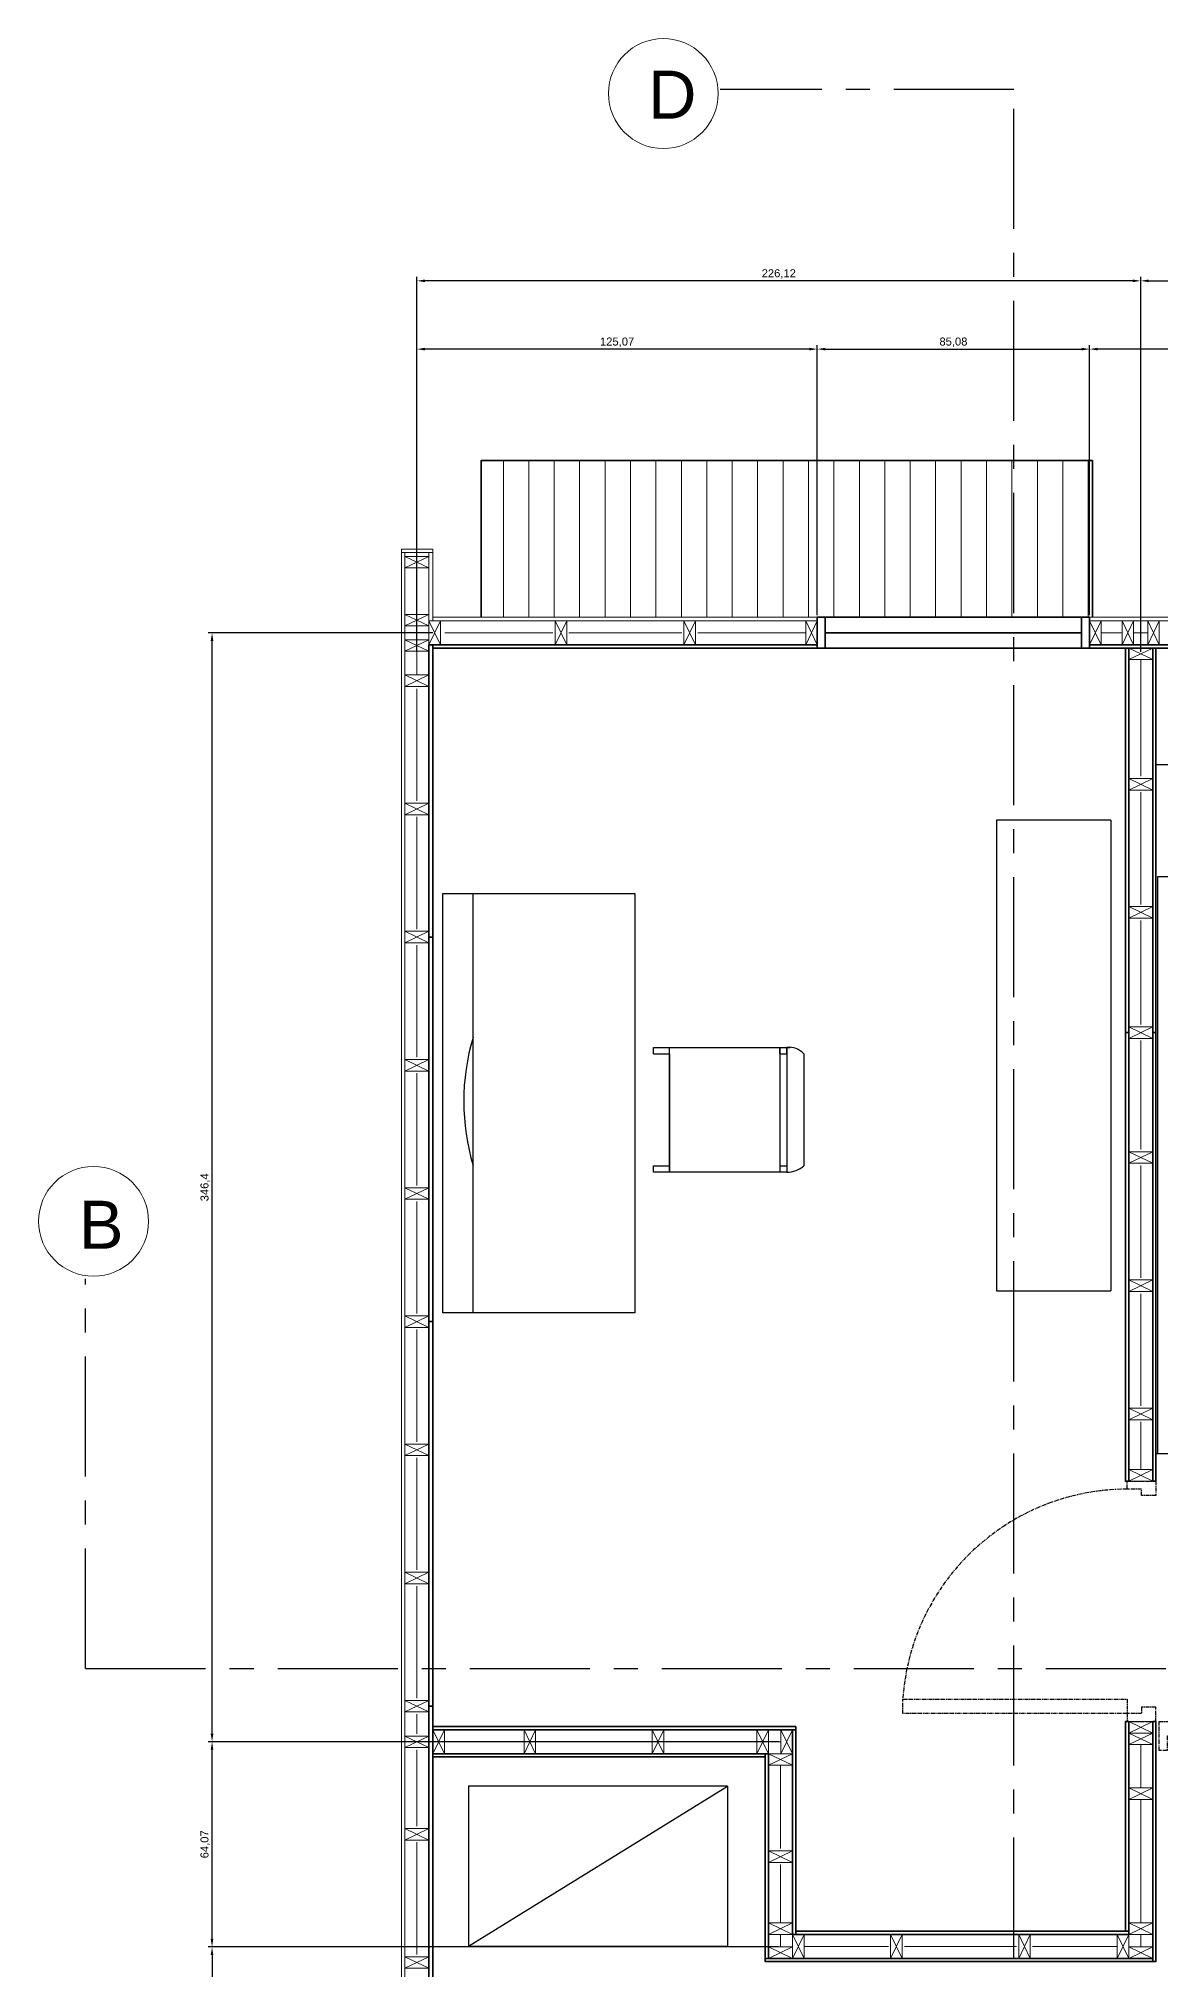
# Model space of a CAD drawing. Header units: inches. Extents: x 337 to 2410, y 226 to 1298.
# Drawn here: x 1554 to 1904, y 677 to 1281 of the extents above; entities that cross this region are included whole.
import ezdxf

# ---------------------------------------------------------------- set-up
doc = ezdxf.new("R2010")
doc.units = ezdxf.units.IN
doc.header["$MEASUREMENT"] = 0
doc.linetypes.add('CENTER', pattern=[2, 1.25, -0.25, 0.25, -0.25])
for name, color, linetype, lineweight in [('A-ANNO-SYMB', 3, 'Continuous', 18), ('A-DETL-MBND', 3, 'Continuous', 18), ('A-DOOR-FULL', 4, 'Continuous', 25), ('A-ELEV-MBE1', 7, 'Continuous', 35), ('A-ELEV-MBE2', 4, 'Continuous', 25), ('A-FLOR-PATT', 8, 'Continuous', 18), ('A-FURN', 8, 'Continuous', 18), ('A-SECT-MCUT', 7, 'Continuous', 35), ('A-WALL-PATT', 8, 'Continuous', 18), ('A-WALL-STUD', 3, 'Continuous', 18)]:
    doc.layers.add(name, color=color, linetype=linetype, lineweight=lineweight)
doc.styles.get("Standard").update_dxf_attribs({"font": 'Arial.ttf'})
doc.dimstyles.new('ISO-25', dxfattribs={"dimtxt": 2.5, "dimasz": 2.5, "dimexe": 1.25, "dimexo": 0.625, "dimtad": 1, "dimtxsty": 'Standard', "dimcen": 2.5, "dimadec": 0, "dimazin": 0, "dimtfac": 1, "dimtmove": 0, "dimatfit": 3, "dimfxl": 1, "dimarcsym": 0})

# ---------------------------------------------------------------- blocks, each defined once
blk = doc.blocks.new('*D86')
at = {"color": 0, "lineweight": -2, "transparency": 16777216}
for p, q in [((1672.04, 1089.01), (1672.04, 1206.15)), ((1895.65, 1204.9), (1674.54, 1204.9)), ((1898.15, 1089.01), (1898.15, 1206.15))]:
    blk.add_line(p, q, dxfattribs=at)
at = {"color": 0, "transparency": 16777216}
for points in [[(1674.54, 1205.32), (1674.54, 1204.49), (1672.04, 1204.9)], [(1895.65, 1205.32), (1895.65, 1204.49), (1898.15, 1204.9)]]:
    blk.add_solid(points, dxfattribs=at)
at = {"color": 0, "transparency": 16777216, "insert": (1785.09, 1207.04), "char_height": 2.5, "attachment_point": 5}
blk.add_mtext('226,12', dxfattribs=at)
blk = doc.blocks.new('*D87')
at = {"color": 0, "lineweight": -2, "transparency": 16777216}
for p, q in [((1898.15, 1089.01), (1898.15, 1206.15)), ((1900.65, 1204.9), (1981.74, 1204.9)), ((1984.24, 1090.01), (1984.24, 1206.15))]:
    blk.add_line(p, q, dxfattribs=at)
at = {"color": 0, "transparency": 16777216}
for points in [[(1900.65, 1205.32), (1900.65, 1204.49), (1898.15, 1204.9)], [(1981.74, 1205.32), (1981.74, 1204.49), (1984.24, 1204.9)]]:
    blk.add_solid(points, dxfattribs=at)
at = {"color": 0, "transparency": 16777216, "insert": (1941.2, 1207.04), "char_height": 2.5, "attachment_point": 5}
blk.add_mtext('86,08', dxfattribs=at)
blk = doc.blocks.new('*D89')
at = {"color": 0, "lineweight": -2, "transparency": 16777216}
for p, q in [((1797.11, 1100.42), (1797.11, 1184.83)), ((1799.61, 1183.58), (1879.69, 1183.58)), ((1882.19, 1100.42), (1882.19, 1184.83))]:
    blk.add_line(p, q, dxfattribs=at)
at = {"color": 0, "transparency": 16777216}
for points in [[(1799.61, 1183.99), (1799.61, 1183.16), (1797.11, 1183.58)], [(1879.69, 1183.99), (1879.69, 1183.16), (1882.19, 1183.58)]]:
    blk.add_solid(points, dxfattribs=at)
at = {"color": 0, "transparency": 16777216, "insert": (1839.65, 1185.71), "char_height": 2.5, "attachment_point": 5}
blk.add_mtext('85,08', dxfattribs=at)
blk = doc.blocks.new('*D90')
at = {"color": 0, "lineweight": -2, "transparency": 16777216}
for p, q in [((1672.04, 1099.53), (1672.04, 1184.83)), ((1794.61, 1183.58), (1674.54, 1183.58)), ((1797.11, 1100.42), (1797.11, 1184.83))]:
    blk.add_line(p, q, dxfattribs=at)
at = {"color": 0, "transparency": 16777216}
for points in [[(1674.54, 1183.99), (1674.54, 1183.16), (1672.04, 1183.58)], [(1794.61, 1183.99), (1794.61, 1183.16), (1797.11, 1183.58)]]:
    blk.add_solid(points, dxfattribs=at)
at = {"color": 0, "transparency": 16777216, "insert": (1734.57, 1185.71), "char_height": 2.5, "attachment_point": 5}
blk.add_mtext('125,07', dxfattribs=at)
blk = doc.blocks.new('*D91')
at = {"color": 0, "lineweight": -2, "transparency": 16777216}
for p, q in [((1882.19, 1100.42), (1882.19, 1184.83)), ((2083.58, 1183.58), (1884.69, 1183.58)), ((2086.08, 1101.54), (2086.08, 1184.83))]:
    blk.add_line(p, q, dxfattribs=at)
at = {"color": 0, "transparency": 16777216}
for points in [[(1884.69, 1183.99), (1884.69, 1183.16), (1882.19, 1183.58)], [(2083.58, 1183.99), (2083.58, 1183.16), (2086.08, 1183.58)]]:
    blk.add_solid(points, dxfattribs=at)
at = {"color": 0, "transparency": 16777216, "insert": (1984.13, 1185.71), "char_height": 2.5, "attachment_point": 5}
blk.add_mtext('203,89', dxfattribs=at)
blk = doc.blocks.new('*D94')
at = {"color": 0, "lineweight": -2, "transparency": 16777216}
for p, q in [((1676.97, 1094.94), (1606.77, 1094.94)), ((1608.02, 751.04), (1608.02, 1092.44)), ((1678.17, 748.54), (1606.77, 748.54))]:
    blk.add_line(p, q, dxfattribs=at)
at = {"color": 0, "transparency": 16777216}
for points in [[(1607.6, 1092.44), (1608.43, 1092.44), (1608.02, 1094.94)], [(1607.6, 751.04), (1608.43, 751.04), (1608.02, 748.54)]]:
    blk.add_solid(points, dxfattribs=at)
at = {"color": 0, "transparency": 16777216, "insert": (1605.89, 921.74), "char_height": 2.5, "attachment_point": 5, "rotation": 90}
blk.add_mtext('346,4', dxfattribs=at)
blk = doc.blocks.new('*D95')
at = {"color": 0, "lineweight": -2, "transparency": 16777216}
for p, q in [((1785.14, 748.54), (1606.77, 748.54)), ((1608.02, 686.97), (1608.02, 746.04)), ((1784.98, 684.47), (1606.77, 684.47))]:
    blk.add_line(p, q, dxfattribs=at)
at = {"color": 0, "transparency": 16777216}
for points in [[(1607.6, 746.04), (1608.43, 746.04), (1608.02, 748.54)], [(1607.6, 686.97), (1608.43, 686.97), (1608.02, 684.47)]]:
    blk.add_solid(points, dxfattribs=at)
at = {"color": 0, "transparency": 16777216, "insert": (1605.89, 716.51), "char_height": 2.5, "attachment_point": 5, "rotation": 90}
blk.add_mtext('64,07', dxfattribs=at)
blk = doc.blocks.new('*D51')
at = {"color": 0, "lineweight": -2, "transparency": 16777216}
for p, q in [((1671.41, 684.47), (1606.77, 684.47)), ((1608.02, 681.97), (1608.02, 402.62)), ((1671.42, 400.12), (1606.77, 400.12))]:
    blk.add_line(p, q, dxfattribs=at)
at = {"color": 0, "transparency": 16777216}
for points in [[(1607.6, 681.97), (1608.43, 681.97), (1608.02, 684.47)], [(1607.6, 402.62), (1608.43, 402.62), (1608.02, 400.12)]]:
    blk.add_solid(points, dxfattribs=at)
at = {"color": 0, "transparency": 16777216, "insert": (1605.89, 542.3), "char_height": 2.5, "attachment_point": 5, "rotation": 90}
blk.add_mtext('284,35', dxfattribs=at)

msp = doc.modelspace()

# ---------------------------------------------------------------- hatches: boundary and pattern name
at = {"layer": 'A-FLOR-PATT'}
h = msp.add_hatch(dxfattribs=at)
h.set_pattern_fill('LINE', color=0, scale=2.502421, angle=90, style=0)
h.set_pattern_definition([(90, (-44120.865, -3931.021), (-7.9451858, 5e-16), [])])
h.paths.add_polyline_path([(1883.091, 1148.746), (1692.055, 1148.746), (1692.055, 1121.119), (1883.091, 1121.118)])
h.paths.add_polyline_path([(1883.091, 1121.118), (1692.055, 1121.119), (1692.055, 1099.799), (1797.107, 1099.799), (1799.609, 1099.799), (1799.61, 1099.799), (1879.686, 1099.799), (1882.189, 1099.799), (1882.189, 1099.799), (1883.091, 1099.799)])

# ---------------------------------------------------------------- linework, layer by layer
at = {"color": 3, "linetype": 'CENTER', "ltscale": 30}
for p, q in [((1858.522, 1264.7), (1766.76, 1264.7)), ((1858.522, 261.131), (1858.522, 1264.7)), ((1568.522, 771.396), (1568.522, 893.158)), ((1568.522, 771.396), (2392.465, 771.396))]:
    msp.add_line(p, q, dxfattribs=at)
for p, q in [((1888.823, 1036.415), (1853.108, 1036.415)), ((1853.108, 1036.415), (1853.108, 889.415)), ((1888.823, 1036.415), (1888.823, 889.415)), ((1680.153, 882.557), (1680.153, 1013.557)), ((1680.153, 1013.557), (1740.153, 1013.557)), ((1689.58, 882.557), (1689.58, 1013.557)), ((1740.153, 1013.557), (1740.153, 882.557)), ((1745.95, 965.464), (1788.659, 965.464)), ((1745.95, 963.464), (1745.95, 965.464)), ((1750.968, 926.464), (1750.968, 965.464)), ((1785.43, 963.471), (1785.43, 965.464)), ((1785.43, 965.464), (1785.43, 926.464)), ((1787.624, 963.471), (1787.624, 965.464)), ((1787.624, 965.464), (1787.624, 926.464)), ((1745.95, 963.464), (1750.968, 963.465)), ((1750.968, 963.465), (1750.968, 926.464)), ((1785.43, 963.471), (1787.624, 963.471)), ((1792.95, 963.472), (1792.95, 928.472)), ((1689.58, 914.592), (1689.58, 954.592)), ((1745.95, 928.464), (1750.968, 928.465)), ((1745.95, 926.464), (1745.95, 928.464)), ((1787.624, 926.464), (1745.95, 926.464)), ((1785.43, 928.471), (1787.624, 928.471)), ((1853.108, 889.415), (1888.823, 889.415)), ((1740.153, 882.557), (1680.153, 882.557))]:
    msp.add_line(p, q)
at = {"color": 0}
for p, q in [((1769.107, 734.716), (1688.107, 734.716)), ((1688.107, 734.716), (1688.107, 684.716)), ((1688.107, 684.716), (1769.107, 734.716)), ((1769.107, 734.716), (1769.107, 684.716)), ((1688.107, 684.716), (1769.107, 684.716))]:
    msp.add_line(p, q, dxfattribs=at)
msp.add_lwpolyline([(1689.58, 928.539), (1689.58, 968.539)])
for centre, radius, start, end in [((1756.082, 948.595), 69.428, 163.305692, 196.790188), ((1788.141, 958.732), 6.752, 44.591091, 94.397228), ((1787.624, 934.532), 8.068, 270, 311.312261)]:
    msp.add_arc(centre, radius, start, end)
at = {"layer": 'A-ANNO-SYMB'}
for centre in [(1749.014, 1263.403), (1570.993, 911.112)]:
    msp.add_circle(centre, 17.163, dxfattribs=at)
at = {"layer": 'A-DETL-MBND', "color": 0}
msp.add_line((1667.191, 1120.017), (1667.191, 1121.119), dxfattribs=at)
for points in [[(1667.191, 1121.119), (1676.99, 1121.119), (1676.99, 1120.017), (1667.191, 1120.017)], [(1797.107, 1098.698), (1676.99, 1098.698), (1676.99, 1099.799), (1797.107, 1099.799)]]:
    msp.add_lwpolyline(points, dxfattribs=at)
for points in [[(1668.282, 1120.017), (1668.292, 397.22), (1667.191, 397.22), (1667.191, 1120.017)], [(1675.789, 1098.698), (1675.789, 1120.017), (1676.99, 1120.017), (1676.991, 1098.698)], [(1988.992, 1099.799), (1988.992, 1098.698), (1882.189, 1098.698), (1882.189, 1099.799)]]:
    msp.add_lwpolyline(points, close=True, dxfattribs=at)
at = {"layer": 'A-DOOR-FULL', "color": 0, "linetype": 'CENTER'}
for points in [[(1893.9, 827.436), (1893.9, 829.938), (1902.909, 829.938), (1902.909, 825.434), (1898.405, 825.434), (1898.405, 827.436), (1893.9, 827.436)], [(1823.833, 761.872), (1893.9, 761.872), (1893.9, 757.368), (1823.833, 757.368), (1823.833, 761.872)], [(1893.9, 757.368), (1893.9, 754.865), (1902.909, 754.865), (1902.909, 759.37), (1898.405, 759.37), (1898.405, 757.368), (1893.9, 757.368)], [(1906.412, 745.857), (1903.91, 745.857), (1903.91, 754.865), (1908.414, 754.865), (1908.414, 750.361), (1906.412, 750.361), (1906.412, 745.857)]]:
    msp.add_lwpolyline(points, dxfattribs=at)
msp.add_arc((1894.006, 757.1), 70.336, 90.086435, 176.109339, dxfattribs=at)
at = {"layer": 'A-ELEV-MBE1', "color": 0}
for p, q in [((1799.61, 1099.799), (1879.686, 1099.799)), ((1799.609, 1094.994), (1879.685, 1094.994)), ((1799.609, 1090.19), (1879.686, 1090.19))]:
    msp.add_line(p, q, dxfattribs=at)
msp.add_lwpolyline([(1883.091, 1099.799), (1883.091, 1148.746), (1692.055, 1148.746), (1692.055, 1099.799)], dxfattribs=at)
for points in [[(1797.107, 1099.799), (1799.609, 1099.799), (1799.609, 1090.19), (1797.107, 1090.19)], [(1882.189, 1099.799), (1879.686, 1099.799), (1879.686, 1090.19), (1882.188, 1090.19)]]:
    msp.add_lwpolyline(points, close=True, dxfattribs=at)
at = {"layer": 'A-ELEV-MBE2', "color": 0}
for p, q in [((1903.409, 1018.721), (1903.409, 958.663)), ((1903.409, 958.663), (1903.409, 838.547)), ((1902.909, 838.547), (1979.482, 838.547))]:
    msp.add_line(p, q, dxfattribs=at)
for points in [[(1943.448, 958.663), (1943.448, 1053.755), (1902.909, 1053.755)], [(1908.414, 1018.721), (1903.409, 1018.721)]]:
    msp.add_lwpolyline(points, dxfattribs=at)
at = {"layer": 'A-FURN', "color": 0}
msp.add_line((1789.366, 680.871), (1789.365, 680.871), dxfattribs=at)
at = {"layer": 'A-SECT-MCUT', "color": 0}
for points in [[(1675.79, 999.903), (1675.789, 1091.191), (1676.991, 1091.191), (1676.991, 999.903)], [(1676.991, 1091.191), (1676.991, 1090.19), (1797.107, 1090.19), (1797.107, 1091.191)], [(1882.189, 1091.191), (1980.484, 1091.191), (1980.484, 1090.19), (1882.189, 1090.19)], [(1893.4, 970.073), (1894.401, 970.073), (1894.401, 1090.19), (1893.4, 1090.19)], [(1901.908, 970.073), (1902.909, 970.073), (1902.909, 1090.19), (1901.908, 1090.19)], [(1675.789, 879.786), (1675.789, 999.903), (1676.99, 999.903), (1676.991, 879.786)], [(1893.4, 970.073), (1894.401, 970.073), (1894.401, 829.938), (1893.4, 829.938)], [(1901.908, 970.073), (1902.909, 970.073), (1902.909, 829.938), (1901.908, 829.938)], [(1675.789, 759.67), (1675.789, 879.786), (1676.99, 879.786), (1676.991, 759.67)], [(1675.789, 639.554), (1675.789, 759.67), (1676.991, 759.67), (1676.99, 639.554)], [(1893.4, 689.379), (1894.401, 689.379), (1894.401, 754.865), (1893.4, 754.865)], [(1901.908, 679.87), (1902.909, 679.87), (1902.909, 754.865), (1901.908, 754.865)], [(1676.99, 753.296), (1676.99, 752.295), (1790.364, 752.295), (1790.364, 753.296)], [(1789.363, 688.378), (1790.364, 688.378), (1790.367, 752.295), (1789.366, 752.295)], [(1676.991, 744.788), (1676.991, 743.787), (1780.855, 743.787), (1780.855, 744.788)], [(1780.855, 680.871), (1781.856, 680.871), (1781.856, 744.788), (1780.855, 744.788)], [(1790.364, 689.379), (1790.364, 688.378), (1894.401, 688.378), (1894.401, 689.379)], [(1780.855, 680.871), (1780.855, 679.87), (1901.908, 679.87), (1901.908, 680.871)]]:
    msp.add_lwpolyline(points, close=True, dxfattribs=at)
at = {"layer": 'A-WALL-PATT', "color": 0, "ltscale": 0.1}
for p, q in [((1672.035, 1100.703), (1672.035, 1115.213)), ((1672.035, 1092.789), (1672.035, 1097.099)), ((1714.526, 1094.944), (1680.794, 1094.944)), ((1754.766, 1094.944), (1719.531, 1094.944)), ((1793.503, 1094.944), (1759.771, 1094.944)), ((1892.349, 1094.943), (1885.792, 1094.944)), ((1895.952, 1094.943), (1900.357, 1094.943)), ((1672.035, 1089.186), (1672.035, 1081.782)), ((1898.154, 1086.385), (1898.154, 1050.151)), ((1672.036, 1077.478), (1672.036, 1042.444)), ((1898.154, 1045.146), (1898.154, 1010.112)), ((1672.035, 1037.439), (1672.036, 1002.405)), ((1898.154, 1005.107), (1898.154, 972.576)), ((1672.036, 997.4), (1672.036, 962.366)), ((1898.154, 967.571), (1898.154, 933.538)), ((1672.036, 957.361), (1672.036, 922.328)), ((1898.154, 928.533), (1898.154, 893.499)), ((1672.036, 917.323), (1672.036, 882.289)), ((1898.154, 888.495), (1898.154, 853.461)), ((1672.036, 877.284), (1672.036, 842.25)), ((1898.154, 848.456), (1898.154, 833.541)), ((1672.036, 837.245), (1672.036, 802.211)), ((1672.036, 797.195), (1672.036, 762.161)), ((1672.035, 751.044), (1672.035, 757.168)), ((1781.858, 748.542), (1785.762, 748.542)), ((1672.036, 746.039), (1672.035, 722.134)), ((1898.154, 734.145), (1898.154, 747.658)), ((1898.154, 691.982), (1898.154, 730.542)), ((1672.036, 717.129), (1672.036, 682.095)), ((1785.61, 688.378), (1785.61, 684.474)), ((1898.154, 688.378), (1898.154, 684.474)), ((1792.967, 684.624), (1819.328, 684.624)), ((1824.333, 684.624), (1859.367, 684.624)), ((1864.372, 684.624), (1890.797, 684.624))]:
    msp.add_line(p, q, dxfattribs=at)
for points in [[(1681.995, 748.542), (1704.784, 748.542)], [(1709.788, 748.542), (1744.822, 748.542)], [(1749.827, 748.541), (1778.255, 748.541)], [(1785.612, 741.185), (1785.61, 715.161)], [(1785.61, 710.156), (1785.61, 691.982)]]:
    msp.add_lwpolyline(points, dxfattribs=at)
at = {"layer": 'A-WALL-STUD', "color": 0}
for p, q in [((1675.79, 1118.816), (1668.283, 1115.213)), ((1668.283, 1118.816), (1675.79, 1115.213)), ((1675.789, 1097.099), (1668.282, 1100.703)), ((1668.282, 1097.099), (1675.789, 1100.703)), ((1675.789, 1091.191), (1679.392, 1098.698)), ((1675.789, 1098.698), (1679.392, 1091.191)), ((1715.227, 1091.191), (1718.83, 1098.698)), ((1715.227, 1098.698), (1718.83, 1091.191)), ((1755.467, 1091.191), (1759.07, 1098.698)), ((1755.467, 1098.698), (1759.07, 1091.191)), ((1793.503, 1091.19), (1797.107, 1098.698)), ((1793.503, 1098.698), (1797.107, 1091.19)), ((1882.189, 1091.191), (1885.792, 1098.698)), ((1882.189, 1098.698), (1885.792, 1091.191)), ((1892.349, 1091.19), (1895.952, 1098.697)), ((1892.349, 1098.697), (1895.952, 1091.19)), ((1903.96, 1091.19), (1900.357, 1098.697)), ((1903.96, 1098.697), (1900.357, 1091.19)), ((1675.789, 1092.789), (1668.282, 1089.186)), ((1668.282, 1092.789), (1675.789, 1089.186)), ((1894.401, 1090.19), (1901.908, 1086.586)), ((1901.908, 1090.19), (1894.401, 1086.586)), ((1675.789, 1081.782), (1668.282, 1078.178)), ((1668.282, 1081.782), (1675.789, 1078.178)), ((1675.789, 1081.782), (1668.282, 1078.178)), ((1668.282, 1081.782), (1675.789, 1078.178)), ((1894.401, 1049.45), (1901.908, 1045.847)), ((1901.908, 1049.45), (1894.401, 1045.847)), ((1675.789, 1041.743), (1668.282, 1038.14)), ((1668.282, 1041.743), (1675.789, 1038.14)), ((1894.401, 1009.412), (1901.908, 1005.808)), ((1901.908, 1009.412), (1894.401, 1005.808)), ((1675.789, 1001.704), (1668.282, 998.101)), ((1668.282, 1001.704), (1675.789, 998.101)), ((1894.401, 971.875), (1901.908, 968.272)), ((1901.908, 971.875), (1894.401, 968.272)), ((1675.789, 961.666), (1668.282, 958.062)), ((1668.282, 961.666), (1675.789, 958.062)), ((1894.401, 932.837), (1901.908, 929.234)), ((1901.908, 932.837), (1894.401, 929.234)), ((1675.789, 921.627), (1668.282, 918.023)), ((1668.282, 921.627), (1675.789, 918.023)), ((1894.401, 892.799), (1901.908, 889.195)), ((1901.908, 892.799), (1894.401, 889.195)), ((1675.789, 877.985), (1668.282, 881.588)), ((1668.282, 877.985), (1675.789, 881.588)), ((1894.401, 852.76), (1901.908, 849.157)), ((1901.908, 852.76), (1894.401, 849.157)), ((1675.789, 837.946), (1668.282, 841.549)), ((1668.282, 837.946), (1675.789, 841.549)), ((1894.401, 833.541), (1901.908, 829.938)), ((1901.908, 833.541), (1894.401, 829.938)), ((1675.789, 797.896), (1668.282, 801.499)), ((1668.282, 797.896), (1675.789, 801.499)), ((1675.789, 761.472), (1668.282, 757.868)), ((1668.282, 761.472), (1675.789, 757.868)), ((1901.908, 754.865), (1894.401, 751.262)), ((1894.401, 754.865), (1901.908, 751.262)), ((1675.789, 750.344), (1668.282, 746.74)), ((1668.282, 750.344), (1675.789, 746.74)), ((1676.991, 744.788), (1680.594, 752.295)), ((1676.991, 752.295), (1680.594, 744.788)), ((1705.484, 744.788), (1709.088, 752.295)), ((1705.484, 752.295), (1709.088, 744.788)), ((1745.523, 744.788), (1749.126, 752.295)), ((1745.523, 752.295), (1749.126, 744.788)), ((1778.255, 744.788), (1781.858, 752.295)), ((1778.255, 752.295), (1781.858, 744.788)), ((1785.762, 744.788), (1789.366, 752.295)), ((1785.762, 752.295), (1789.366, 744.788)), ((1894.401, 751.262), (1901.908, 747.658)), ((1901.908, 751.262), (1894.401, 747.658)), ((1789.365, 741.185), (1781.858, 744.788)), ((1781.858, 741.185), (1789.365, 744.788)), ((1894.401, 734.145), (1901.908, 730.542)), ((1901.908, 734.145), (1894.401, 730.542)), ((1675.789, 721.433), (1668.282, 717.83)), ((1668.282, 721.433), (1675.789, 717.83)), ((1789.363, 710.857), (1781.856, 714.46)), ((1781.856, 710.857), (1789.363, 714.46)), ((1789.363, 688.378), (1781.856, 691.982)), ((1781.856, 688.378), (1789.363, 691.982)), ((1789.363, 680.871), (1792.967, 688.378)), ((1789.363, 688.378), (1792.967, 680.871)), ((1820.029, 680.871), (1823.632, 688.378)), ((1820.029, 688.378), (1823.632, 680.871)), ((1860.068, 680.871), (1863.671, 688.378)), ((1860.068, 688.378), (1863.671, 680.871)), ((1890.797, 680.871), (1894.401, 688.378)), ((1890.797, 688.378), (1894.401, 680.871)), ((1901.908, 688.378), (1894.401, 691.982)), ((1894.401, 688.378), (1901.908, 691.982)), ((1789.363, 680.871), (1781.856, 684.474)), ((1781.856, 680.871), (1789.363, 684.474)), ((1901.908, 680.871), (1894.401, 684.474)), ((1894.401, 680.871), (1901.908, 684.474)), ((1675.789, 681.395), (1668.282, 677.791)), ((1668.282, 681.395), (1675.789, 677.791))]:
    msp.add_line(p, q, dxfattribs=at)
for points in [[(1675.79, 1118.816), (1668.283, 1118.816), (1668.283, 1115.213), (1675.79, 1115.213)], [(1675.789, 1097.099), (1668.282, 1097.099), (1668.282, 1100.703), (1675.789, 1100.703)], [(1675.789, 1091.191), (1675.789, 1098.698), (1679.392, 1098.698), (1679.392, 1091.191)], [(1715.227, 1091.191), (1715.227, 1098.698), (1718.83, 1098.698), (1718.83, 1091.191)], [(1755.467, 1091.191), (1755.467, 1098.698), (1759.07, 1098.698), (1759.07, 1091.191)], [(1793.503, 1091.19), (1793.503, 1098.698), (1797.107, 1098.698), (1797.107, 1091.19)], [(1882.189, 1091.191), (1882.189, 1098.698), (1885.792, 1098.698), (1885.792, 1091.191)], [(1892.349, 1091.19), (1892.349, 1098.697), (1895.952, 1098.697), (1895.952, 1091.19)], [(1903.96, 1091.19), (1903.96, 1098.697), (1900.357, 1098.697), (1900.357, 1091.19)], [(1675.789, 1092.789), (1668.282, 1092.789), (1668.282, 1089.186), (1675.789, 1089.186)], [(1894.401, 1090.19), (1901.908, 1090.19), (1901.908, 1086.586), (1894.401, 1086.586)], [(1675.789, 1081.782), (1668.282, 1081.782), (1668.282, 1078.178), (1675.789, 1078.178)], [(1675.789, 1081.782), (1668.282, 1081.782), (1668.282, 1078.178), (1675.789, 1078.178)], [(1894.401, 1049.45), (1901.908, 1049.45), (1901.908, 1045.847), (1894.401, 1045.847)], [(1675.789, 1041.743), (1668.282, 1041.743), (1668.282, 1038.14), (1675.789, 1038.14)], [(1894.401, 1009.412), (1901.908, 1009.412), (1901.908, 1005.808), (1894.401, 1005.808)], [(1675.789, 1001.704), (1668.282, 1001.704), (1668.282, 998.101), (1675.789, 998.101)], [(1894.401, 971.875), (1901.908, 971.875), (1901.908, 968.272), (1894.401, 968.272)], [(1675.789, 961.666), (1668.282, 961.666), (1668.282, 958.062), (1675.789, 958.062)], [(1894.401, 932.837), (1901.908, 932.837), (1901.908, 929.234), (1894.401, 929.234)], [(1675.789, 921.627), (1668.282, 921.627), (1668.282, 918.023), (1675.789, 918.023)], [(1894.401, 892.799), (1901.908, 892.799), (1901.908, 889.195), (1894.401, 889.195)], [(1675.789, 877.985), (1668.282, 877.985), (1668.282, 881.588), (1675.789, 881.588)], [(1894.401, 852.76), (1901.908, 852.76), (1901.908, 849.157), (1894.401, 849.157)], [(1675.789, 837.946), (1668.282, 837.946), (1668.282, 841.549), (1675.789, 841.549)], [(1894.401, 833.541), (1901.908, 833.541), (1901.908, 829.938), (1894.401, 829.938)], [(1675.789, 797.896), (1668.282, 797.896), (1668.282, 801.499), (1675.789, 801.499)], [(1675.789, 761.472), (1668.282, 761.472), (1668.282, 757.868), (1675.789, 757.868)], [(1901.908, 754.865), (1894.401, 754.865), (1894.401, 751.262), (1901.908, 751.262)], [(1675.789, 750.344), (1668.282, 750.344), (1668.282, 746.74), (1675.789, 746.74)], [(1676.991, 744.788), (1676.991, 752.295), (1680.594, 752.295), (1680.594, 744.788)], [(1705.484, 744.788), (1705.484, 752.295), (1709.088, 752.295), (1709.088, 744.788)], [(1745.523, 744.788), (1745.523, 752.295), (1749.126, 752.295), (1749.126, 744.788)], [(1778.255, 744.788), (1778.255, 752.295), (1781.858, 752.295), (1781.858, 744.788)], [(1785.762, 744.788), (1785.762, 752.295), (1789.366, 752.295), (1789.366, 744.788)], [(1894.401, 751.262), (1901.908, 751.262), (1901.908, 747.658), (1894.401, 747.658)], [(1789.365, 741.185), (1781.858, 741.185), (1781.858, 744.788), (1789.365, 744.788)], [(1894.401, 734.145), (1901.908, 734.145), (1901.908, 730.542), (1894.401, 730.542)], [(1675.789, 721.433), (1668.282, 721.433), (1668.282, 717.83), (1675.789, 717.83)], [(1789.363, 710.857), (1781.856, 710.857), (1781.856, 714.46), (1789.363, 714.46)], [(1789.363, 688.378), (1781.856, 688.378), (1781.856, 691.982), (1789.363, 691.982)], [(1789.363, 680.871), (1789.363, 688.378), (1792.967, 688.378), (1792.967, 680.871)], [(1820.029, 680.871), (1820.029, 688.378), (1823.632, 688.378), (1823.632, 680.871)], [(1860.068, 680.871), (1860.068, 688.378), (1863.671, 688.378), (1863.671, 680.871)], [(1890.797, 680.871), (1890.797, 688.378), (1894.401, 688.378), (1894.401, 680.871)], [(1901.908, 688.378), (1894.401, 688.378), (1894.401, 691.982), (1901.908, 691.982)], [(1789.363, 680.871), (1781.856, 680.871), (1781.856, 684.474), (1789.363, 684.474)], [(1901.908, 680.871), (1894.401, 680.871), (1894.401, 684.474), (1901.908, 684.474)], [(1675.789, 681.395), (1668.282, 681.395), (1668.282, 677.791), (1675.789, 677.791)]]:
    msp.add_lwpolyline(points, close=True, dxfattribs=at)

# ---------------------------------------------------------------- texts
at = {"color": 3, "char_height": 15, "attachment_point": 1}
for s, width, insert in [('D', 35.40107, (1744.228, 1270.565)), ('B', 28.43682, (1566.395, 917.552))]:
    msp.add_mtext_dynamic_manual_height_columns(s, width=width, gutter_width=12.5, heights=[0], dxfattribs=dict(at, insert=insert))

# ---------------------------------------------------------------- dimensions: what is measured, and where the dimension line sits
at = {"color": 3}
for base, p1, p2, picture, middle in [((1672.035, 1204.904), (1898.154, 1088.388), (1672.035, 1088.388), '*D86', (1785.095, 1207.035)), ((1984.237, 1204.904), (1898.154, 1088.388), (1984.237, 1089.389), '*D87', (1941.196, 1207.035)), ((1672.035, 1183.575), (1797.107, 1099.799), (1672.035, 1098.901), '*D90', (1734.571, 1185.706)), ((1882.189, 1183.575), (1797.107, 1099.799), (1882.189, 1099.799), '*D89', (1839.648, 1185.706)), ((1882.189, 1183.575), (2086.08, 1100.912), (1882.189, 1099.799), '*D91', (1984.134, 1185.706))]:
    dim = msp.add_linear_dim(base=base, p1=p1, p2=p2, dimstyle='ISO-25', dxfattribs=at)
    dim.commit()
    dim.dimension.update_dxf_attribs({"geometry": picture, "text_midpoint": middle})
for base, p1, p2, picture, middle in [((1608.018, 1094.944), (1678.792, 748.542), (1677.591, 1094.944), '*D94', (1605.887, 921.743)), ((1608.018, 748.542), (1785.61, 684.474), (1785.762, 748.542), '*D95', (1605.887, 716.508)), ((1608.018, 400.122), (1672.035, 684.474), (1672.045, 400.122), '*D51', (1605.887, 542.298))]:
    dim = msp.add_linear_dim(base=base, p1=p1, p2=p2, angle=90, dimstyle='ISO-25', dxfattribs=at)
    dim.commit()
    dim.dimension.update_dxf_attribs({"geometry": picture, "text_midpoint": middle})

doc.saveas('drawing.dxf')
